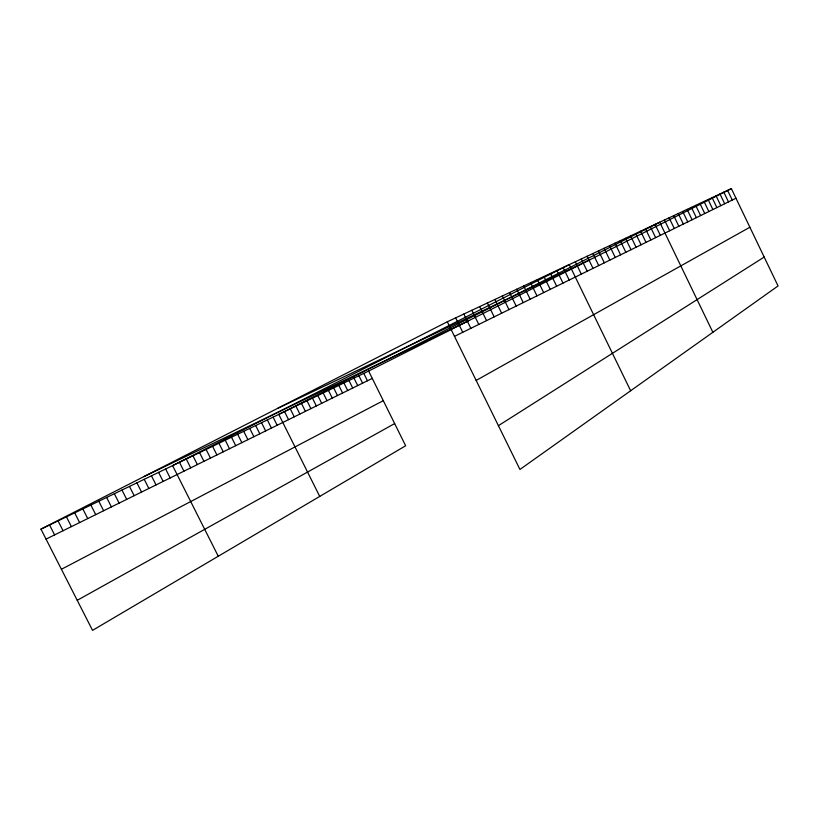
<?xml version="1.0" encoding="UTF-8"?>
<svg xmlns="http://www.w3.org/2000/svg" width="819" height="819" viewBox="0 0 819 819"><rect width="100%" height="100%" fill="white"/><g stroke="black" fill="none" stroke-linecap="round" stroke-linejoin="round"><path stroke-width="1.23" d="M498.413 425.675L764.188 257.064M476.156 380.415L749.887 227.232M77.232 600.317L394.645 423.577M61.415 569.287L383.292 400.675M40.95 529.135L368.622 371.048L405.64 445.771L92.547 630.364L40.95 529.135L447.307 321.775L731.367 188.636L778.05 285.954L519.942 469.461L447.307 321.775M368.622 371.048L731.367 188.636M454.484 336.353L735.974 198.229M46.038 539.117L372.266 378.409M143.949 476.576L468.57 320.792M277.969 408.19L590.1 259.674M74.693 512.858L79.627 522.573M66.431 516.84L71.396 526.617M58.057 520.884L63.063 530.722M49.56 524.979L54.607 534.889M121.959 490.049L126.689 499.385M114.343 493.724L119.103 503.122M106.624 497.45L111.415 506.91M98.802 501.228L103.624 510.739M90.868 505.047L95.731 514.629M82.832 508.927L87.735 518.57M165.633 468.98L170.168 477.968M158.589 472.379L163.155 481.418M151.454 475.829L156.04 484.92M144.226 479.31L148.843 488.472M136.896 482.841L141.554 492.055M129.474 486.425L134.173 495.7M218.949 443.263L223.249 451.822M212.571 446.335L216.892 454.944M206.112 449.457L210.463 458.118M199.57 452.61L203.951 461.322M192.956 455.804L197.359 464.568M186.251 459.039L190.694 467.854M179.463 462.305L183.937 471.181M218.263 556.244L172.594 465.622L569.256 264.619L630.64 390.755M261.548 422.706L265.663 430.927M255.671 425.542L259.807 433.804M249.734 428.409L253.9 436.722M243.724 431.306L247.911 439.67M237.643 434.244L241.851 442.649M231.48 437.213L235.729 445.669M225.256 440.212L229.525 448.73M312.459 398.147L316.339 405.958M307.002 400.778L310.913 408.63M301.484 403.439L305.415 411.343M295.905 406.132L299.867 414.076M290.254 408.855L294.246 416.84M284.541 411.609L288.554 419.645M319.727 496.427L278.767 414.404L659.725 222.215L712.868 332.299M273.096 417.137L277.15 425.266M267.352 419.901L271.437 428.081M358.906 375.737L362.592 383.179M353.962 378.122L357.678 385.595M348.976 380.528L352.702 388.042M343.929 382.964L347.686 390.52M338.831 385.421L342.598 393.018M333.671 387.909L337.469 395.557M328.45 390.428L332.279 398.106M323.177 392.977L327.027 400.696M317.844 395.546L321.713 403.317M363.79 373.382L367.455 380.784M502.323 295.997L508.988 309.613M494.922 299.467L501.648 313.206M487.366 302.999L494.174 316.881M479.678 306.613L486.547 320.618M471.826 310.288L478.767 324.437M463.82 314.046L470.833 328.327M455.651 317.874L462.745 332.299M550.44 273.444L556.664 286.22M543.939 276.494L550.225 289.373M537.315 279.596L543.662 292.598M530.579 282.75L536.977 295.874M523.71 285.974L530.18 299.211M516.717 289.25L523.249 302.61M509.582 292.588L516.185 306.081M598.535 250.901L604.32 262.827M592.874 253.552L598.72 265.581M587.121 256.245L593.017 268.376M581.275 258.988L587.213 271.222M575.317 261.783L581.316 274.119M563.093 267.506L569.205 280.057M556.818 270.454L562.991 283.108M645.495 228.89L650.859 239.987M640.601 231.183L646.017 242.373M635.636 233.507L641.093 244.789M630.589 235.872L636.087 247.236M625.46 238.278L631.009 249.734M620.249 240.725L625.839 252.262M614.956 243.202L620.597 254.842M609.571 245.731L615.264 257.463M604.094 248.29L609.838 260.125M691.41 207.361L696.365 217.659M687.09 209.388L692.086 219.758M682.698 211.445L687.735 221.898M678.245 213.534L683.322 224.068M673.72 215.653L678.838 226.269M669.123 217.813L674.283 228.501M664.465 219.994L669.655 230.763M655.057 224.406L660.339 235.34M650.317 226.628L655.64 237.643M727.62 190.397L732.258 200.051M723.822 192.168L728.49 201.894M719.973 193.98L724.672 203.767M716.072 195.813L720.802 205.671M712.11 197.666L716.881 207.596M708.087 199.549L712.888 209.551M704.012 201.464L708.855 211.537M699.866 203.399L704.749 213.544M695.669 205.364L700.593 215.592"/></g></svg>
